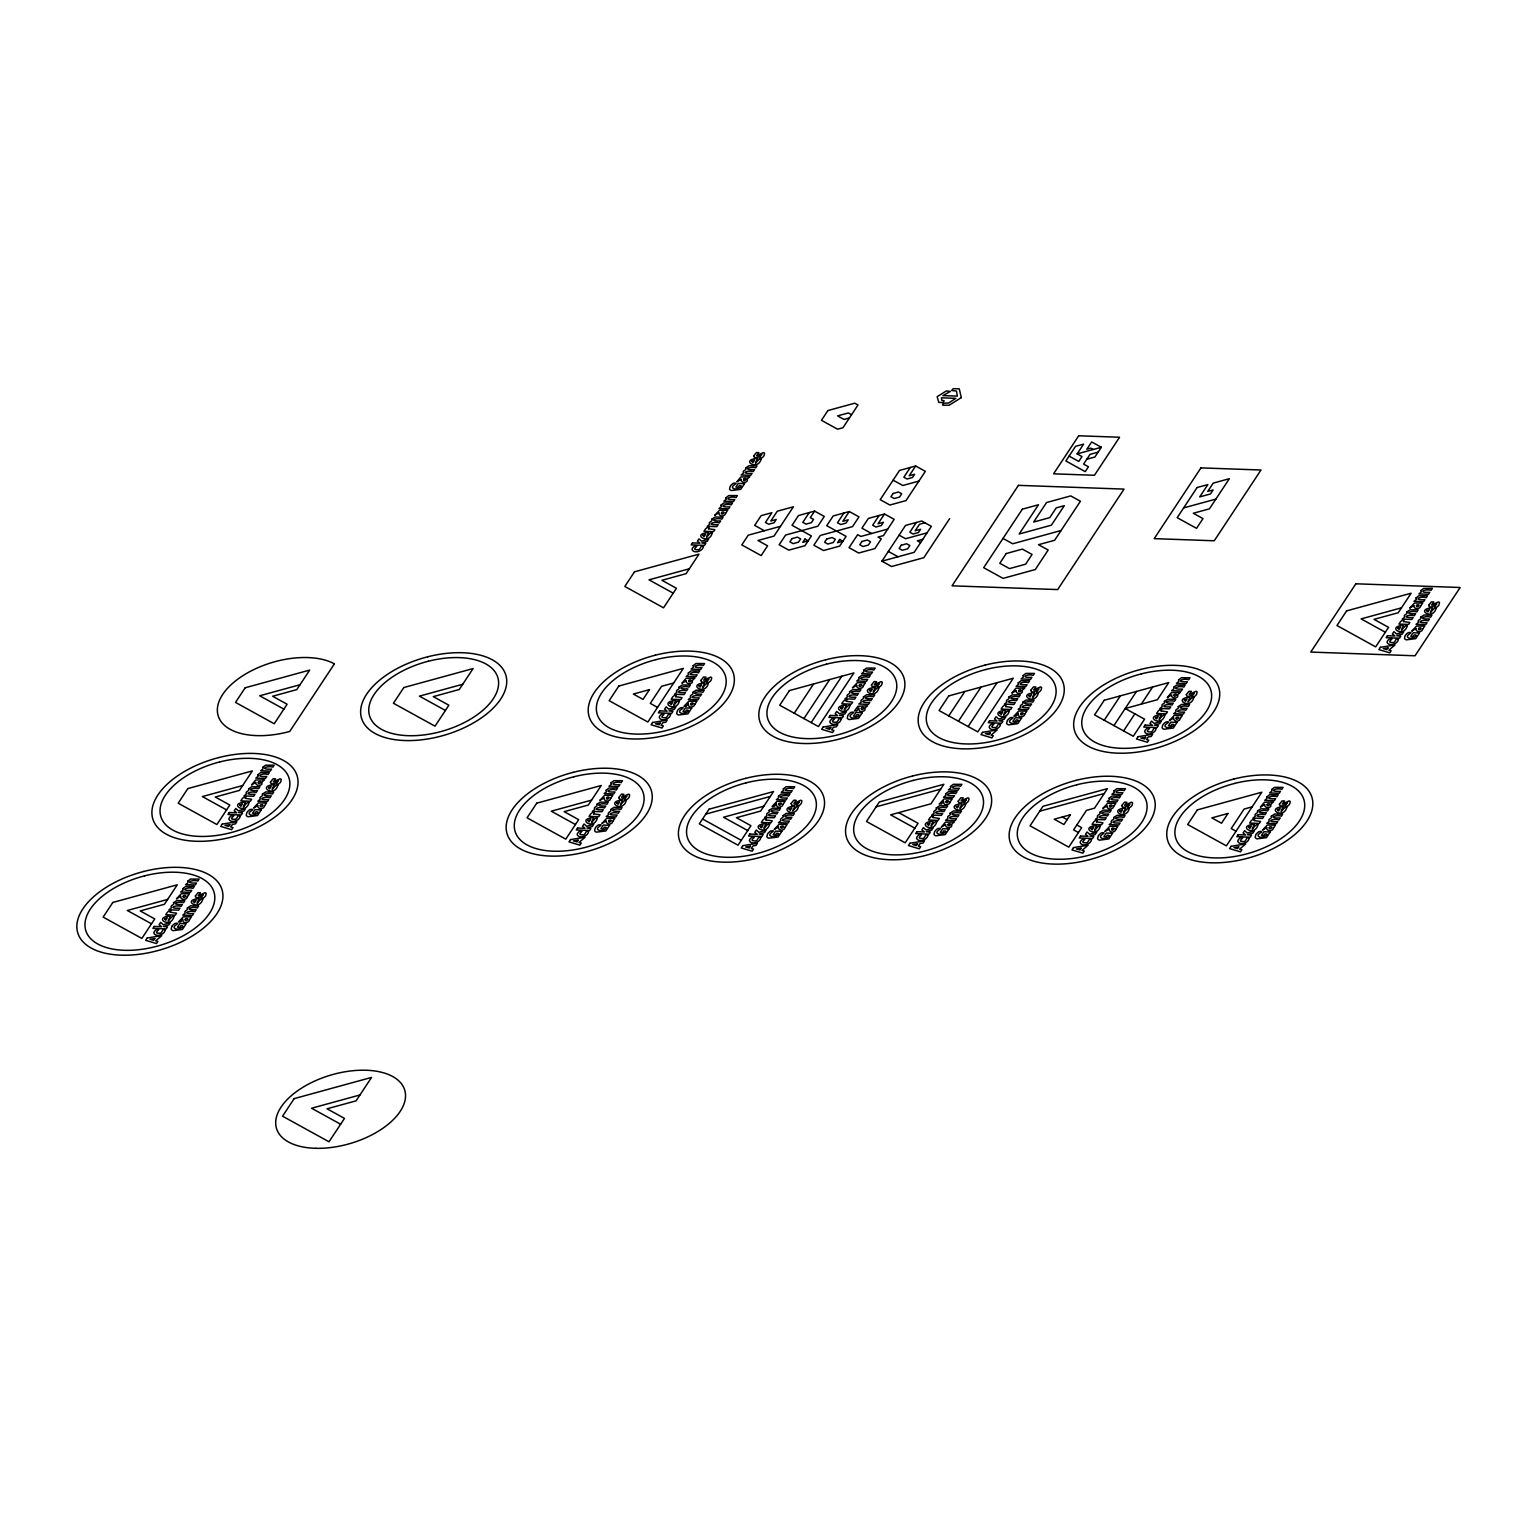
<?xml version="1.0" encoding="UTF-8"?>
<svg xmlns="http://www.w3.org/2000/svg" width="1537" height="1537" viewBox="0 0 1537 1537"><rect width="100%" height="100%" fill="white"/><g stroke="black" fill="none" stroke-linecap="round" stroke-linejoin="round"><path stroke-width="1.5" d="M171.837 926.446L171.164 929.04A6.571 3.497 -16.6 0 0 173.047 930.653L182.423 929.443L186.15 923.775L179.867 923.564L177.466 927.214L179.848 927.291L180.924 925.677C187.034 925.505 177.639 930.73 175.237 928.617C170.242 926.292 182.865 922.392 174.987 923.43A10.356 5.514 -16.6 0 0 171.837 926.446M809.25 512.59L802.794 522.349L806.022 524.117L811.402 522.657L813.553 519.391L810.326 517.623L814.61 511.11L824.293 516.451L817.857 526.211L785.599 535.049L779.144 544.79L788.827 550.131L804.946 545.712L811.402 535.952L792.035 525.289L798.491 515.529L814.61 511.11M843.928 512.993L837.492 522.753L840.72 524.52L846.08 523.06L848.232 519.813L842.852 521.274L849.308 511.533L858.991 516.855L852.535 526.615L820.297 535.452L813.841 545.212L823.525 550.534L839.644 546.115L846.099 536.375L826.733 525.692L833.188 515.952L849.308 511.533M910.307 467.459L903.852 477.219L907.08 479.006L912.459 477.527L914.611 474.28L909.232 475.759L915.668 465.999L925.351 471.34L906.004 500.601L889.885 505.02L880.201 499.679L899.548 470.418L915.668 465.999M879.126 515.471L872.67 525.231L875.898 527.018L881.277 525.539L883.429 522.292L878.05 523.752L884.505 514.011L894.169 519.333L883.429 535.606L878.05 537.066L881.277 538.853L874.841 548.594L858.703 553.013L849.039 547.691L857.627 534.684L860.854 536.451L887.733 529.093M881.911 561.178L905.543 525.423L921.681 521.005L931.364 526.326L914.169 552.34L881.911 561.178L891.594 566.519L923.852 557.681L949.635 518.661M916.302 522.465L909.846 532.225L913.074 534.011L918.454 532.532L920.605 529.285L915.226 530.745L919.529 524.251L924.909 522.772M794.245 713.226L813.573 683.965M803.928 718.567L829.711 679.546M811.19 722.563L841.796 676.242M1069.099 456.105L1078.763 461.446L1081.99 456.566L1077.149 453.895L1083.604 444.135L1075.535 446.345L1065.871 460.985L1085.218 471.648L1088.446 466.768L1083.604 464.097L1090.06 454.356L1098.129 452.147M1093.287 449.476L1090.867 448.132L1086.832 449.246L1091.673 441.926L1101.337 447.267L1094.901 457.027L1086.832 459.236M948.752 715.877L964.871 691.496M958.435 721.218L980.99 687.077M968.099 726.559L997.11 682.659M1104.238 720.238L1120.358 695.858M1113.922 725.579L1136.496 691.439M1123.605 730.92L1134.882 713.84M1141.338 704.1L1152.616 687.02M961.317 397.622L959.261 388.861L953.228 388.669L951.691 390.436L956.514 391.109L957.32 396.085L942.93 395.605L950.404 391.378L946.273 390.994L937.128 396.7L938.819 402.425L942.796 402.521L944.218 400.83L941.662 400.177L941.47 397.795L955.841 398.333L948.656 403.021L943.411 403.155L942.565 405.153L949.136 405.23L961.163 397.718M849.404 417.968L844.024 419.447L837.588 415.893L848.328 412.953L851.556 414.721M918.915 481.081L902.776 485.5L893.093 480.159M780.489 526.326L748.25 535.164L741.795 544.905L761.161 555.587L767.597 545.827L757.933 540.486L774.052 536.067L793.38 506.807L777.261 511.225L770.825 520.985L776.185 519.506L774.052 522.772L768.673 524.232L765.445 522.465L771.881 512.705L761.142 515.644L754.686 525.404L764.369 530.745M1077.149 453.895L1101.337 447.267M884.505 514.011L868.367 518.43L861.93 528.171L871.594 533.512M689.325 568.786L649.017 579.833L673.206 593.167M300.022 684.733L259.695 695.781L283.903 709.114M927.061 532.839L905.562 538.718L899.107 535.164M922.757 539.333L917.378 540.813L920.605 542.599M462.714 684.272L419.409 696.127L445.403 710.459M1061.068 530.515L1012.691 543.771L1003.027 538.43M1183.624 507.921L1215.882 499.083M242.692 785.522L202.384 796.569L226.573 809.903M673.648 683.004L661.563 686.309L650.285 703.389L657.529 707.385M167.629 899.433L127.302 910.48L151.51 923.814M591.572 800.143L551.245 811.19L575.453 824.524M1401.456 607.845L1361.129 618.892L1385.337 632.226M705.79 814.11L770.287 796.435M763.831 806.195L723.524 817.242L747.731 830.576M876.128 806.829L940.644 789.153M1039.723 811.19L1104.219 793.515M1252.155 806.848L1244.105 809.058L1231.214 828.558L1236.055 831.229M359.946 1094.978L311.569 1108.235L340.618 1124.239M743.793 482.58C737.433 480.044 745.618 476.854 736.857 481.83L740.93 476.912L749.806 476.797L747.501 478.718L747.136 481.158A3.132 1.652 -16.6 0 1 743.889 482.541M688.864 684.023C682.524 681.467 690.689 678.317 681.909 683.273L686.002 678.355L694.858 678.24L692.553 680.161L692.188 682.601A3.132 1.652 -16.6 0 1 688.941 684.003M1018.781 693.898C1012.422 691.362 1020.606 688.173 1011.826 693.129L1015.919 688.211L1024.795 688.115L1022.47 690.017L1022.105 692.476A3.132 1.652 -16.6 0 1 1018.858 693.859M1174.268 698.259C1167.947 695.704 1176.093 692.553 1167.332 697.51L1171.405 692.591L1180.282 692.476L1177.976 694.397L1177.611 696.837A3.132 1.652 -16.6 0 1 1174.364 698.221M861.508 711.612C856.858 711.9 860.739 703.562 856.993 710.766L854.553 710.862L857.953 706.251L867.521 705.829L865.197 707.731L864.831 710.19A3.132 1.652 -16.6 0 1 861.604 711.573M258.485 785.676C252.126 783.14 260.31 779.951 251.53 784.927L255.622 780.008L264.498 779.893L262.174 781.795L261.809 784.254A3.132 1.652 -16.6 0 1 258.581 785.638M1267.372 807.866C1261.012 805.33 1269.197 802.141 1260.417 807.117L1264.509 802.199L1273.385 802.083L1271.061 804.005L1270.696 806.445A3.132 1.652 -16.6 0 1 1267.468 807.828M948.252 827.847C941.912 825.292 950.077 822.141 941.297 827.098L945.389 822.18L954.246 822.064L951.941 823.986L951.576 826.426A3.132 1.652 -16.6 0 1 948.329 827.809M888.367 551.437L898.05 556.759M1062.298 816.992L1067.139 819.644M1076.822 824.985L1081.664 827.655L1068.772 847.156L1030.04 825.811L1042.951 806.31L1107.447 788.635L1094.555 808.155L1086.486 810.364L1073.594 829.865L1078.436 832.535M898.722 812.631L918.069 823.294L905.178 842.814L866.465 821.469L879.356 801.949L943.852 784.273L930.961 803.793L890.653 814.841L914.842 828.174M702.563 818.99L741.276 840.336M165.131 929.789C165.093 934.727 155.275 937.743 153.777 932.882A8.012 4.265 -16.6 0 1 155.237 930.5L156.505 929.482C163.018 928.06 152.297 933.113 158.484 933.209C163.076 934.496 161.366 928.079 165.131 929.789M240.195 815.878C240.175 820.835 230.339 823.832 228.84 818.971A8.012 4.265 -16.6 0 1 230.3 816.608L231.587 815.571C238.101 814.149 227.361 819.202 233.566 819.298C238.139 820.585 236.429 814.187 240.195 815.878M588.498 831.383C588.46 836.32 578.623 839.336 577.124 834.476A8.012 4.265 -16.6 0 1 578.584 832.093L579.872 831.075C586.385 829.653 575.645 834.706 581.851 834.802C586.423 836.09 584.713 829.673 588.498 831.383M670.574 714.244C670.555 719.182 660.718 722.198 659.219 717.337A8.012 4.265 -16.6 0 1 660.679 714.955L661.967 713.937C668.461 712.515 657.74 717.568 663.946 717.664C668.518 718.951 666.808 712.534 670.574 714.244M703.389 546.288C703.35 551.226 693.514 554.242 692.015 549.381A8.012 4.265 -16.6 0 1 693.475 546.999L694.762 545.981C701.275 544.559 690.555 549.612 696.741 549.708C701.314 550.995 699.604 544.578 703.389 546.288M760.757 837.434C760.738 842.372 750.901 845.388 749.403 840.528A8.012 4.265 -16.6 0 1 750.863 838.145L752.15 837.127C758.663 835.705 747.923 840.758 754.129 840.854C758.702 842.142 756.992 835.725 760.757 837.434M841.142 718.778C841.123 723.735 831.286 726.751 829.788 721.871A8.012 4.265 -16.6 0 1 831.248 719.508L832.535 718.471C839.048 717.049 828.309 722.121 834.514 722.198C839.087 723.504 837.377 717.087 841.142 718.778M927.887 835.033C927.868 839.97 918.031 842.987 916.532 838.126A8.012 4.265 -16.6 0 1 917.992 835.744L919.28 834.725C925.793 833.304 915.053 838.357 921.259 838.433C925.831 839.74 924.121 833.323 927.887 835.033M1000.491 724.1C1000.472 729.057 990.635 732.054 989.136 727.193A8.012 4.265 -16.6 0 1 990.596 724.83L991.884 723.793C998.397 722.371 987.657 727.424 993.863 727.52C998.435 728.807 996.725 722.409 1000.491 724.1M1091.481 839.375C1091.443 844.332 1081.606 847.348 1080.108 842.468A8.012 4.265 -16.6 0 1 1081.568 840.105L1082.855 839.068C1089.368 837.646 1078.628 842.718 1084.834 842.795C1089.406 844.101 1087.696 837.684 1091.481 839.375M1155.997 728.48C1155.958 733.418 1146.141 736.434 1144.623 731.554A8.012 4.265 -16.6 0 1 1146.102 729.191L1147.37 728.173C1153.884 726.751 1143.163 731.804 1149.349 731.881C1153.941 733.187 1152.212 726.77 1155.997 728.48M1249.081 838.068C1249.062 843.025 1239.225 846.042 1237.727 841.162A8.012 4.265 -16.6 0 1 1239.187 838.799L1240.474 837.761C1246.987 836.339 1236.248 841.411 1242.453 841.488C1247.026 842.795 1245.316 836.378 1249.081 838.068M1398.382 639.085C1398.343 644.022 1388.507 647.039 1387.008 642.178A8.012 4.265 -16.6 0 1 1388.468 639.795L1389.755 638.777C1396.268 637.355 1385.529 642.408 1391.734 642.504C1396.307 643.792 1394.597 637.394 1398.382 639.085M173.508 902.719C175.314 905.235 169.473 904.87 171.337 907.887L168.993 909.808L178.599 910.154L179.906 908.194C166.688 908.79 175.333 904.505 181.078 906.407L182.384 904.428C169.185 905.005 177.812 900.74 183.575 902.642L184.882 900.663L176.87 900.509L173.508 902.719M187.303 908.04C189.089 910.557 183.249 910.192 185.132 913.209L182.769 915.13L192.394 915.476L193.681 913.497C180.482 914.112 189.109 909.808 194.872 911.71L196.179 909.731C182.961 910.307 191.606 906.042 197.351 907.944L198.657 905.965L190.646 905.812L187.303 908.04M248.591 788.827C250.377 791.344 244.537 790.979 246.42 793.995L244.056 795.916L253.682 796.262L254.969 794.302C241.77 794.898 250.397 790.594 256.16 792.496L257.467 790.537C244.249 791.113 252.894 786.848 258.639 788.731L259.945 786.752L251.934 786.617L248.591 788.827M262.366 794.129C264.172 796.646 258.331 796.281 260.195 799.298L257.851 801.219L267.457 801.565L268.764 799.605C255.545 800.201 264.191 795.916 269.936 797.818L271.242 795.839C258.043 796.416 266.67 792.151 272.433 794.053L273.74 792.074L265.728 791.92L262.366 794.129M596.875 804.312C598.681 806.829 592.821 806.464 594.704 809.48L592.341 811.402L601.966 811.747L603.253 809.788C590.054 810.383 598.681 806.099 604.444 808.001L605.751 806.022C592.533 806.598 601.178 802.333 606.923 804.235L608.229 802.256L600.218 802.103L596.875 804.312M610.727 809.538C612.514 812.055 606.673 811.69 608.556 814.706L606.193 816.627L615.818 816.973L617.105 814.994C603.907 815.59 612.533 811.305 618.297 813.207L619.603 811.229C606.385 811.805 615.031 807.54 620.775 809.442L622.082 807.463L614.07 807.309L610.727 809.538M678.951 687.173C680.757 689.69 674.916 689.325 676.799 692.342L674.436 694.263L684.042 694.609L685.348 692.649C672.13 693.245 680.776 688.96 686.539 690.862L687.827 688.883C674.628 689.46 683.273 685.195 689.018 687.097L690.324 685.118L682.313 684.964L678.951 687.173M692.803 692.399C694.609 694.916 688.768 694.551 690.651 697.567L688.288 699.489L697.894 699.835L699.201 697.856C685.982 698.47 694.628 694.167 700.372 696.069L701.679 694.09C688.48 694.666 697.126 690.401 702.87 692.303L704.177 690.324L696.165 690.171L692.803 692.399M711.765 519.218C713.571 521.735 707.731 521.37 709.594 524.386L707.231 526.307L716.857 526.653L718.144 524.693C704.945 525.289 713.591 521.005 719.335 522.907L720.642 520.928C707.423 521.504 716.069 517.239 721.833 519.141L723.12 517.162L715.128 517.008L711.765 519.218M745.676 467.92C747.482 470.437 741.622 470.072 743.505 473.069L741.141 475.01L750.767 475.336L752.054 473.377C738.855 473.972 747.501 469.688 753.245 471.59L754.552 469.611C741.334 470.188 749.979 465.922 755.743 467.824L757.03 465.845L749.019 465.692L745.676 467.92M769.153 810.364C770.94 812.881 765.099 812.516 766.982 815.532L764.619 817.453L774.225 817.799L775.532 815.84C762.314 816.435 770.959 812.151 776.723 814.053L778.029 812.074C764.811 812.65 773.457 808.385 779.201 810.287L780.508 808.308L772.496 808.155L769.153 810.364M782.986 815.59C784.792 818.107 778.952 817.742 780.834 820.758L778.471 822.679L788.078 823.025L789.384 821.046C776.166 821.661 784.811 817.357 790.575 819.259L791.862 817.281C778.663 817.857 787.309 813.592 793.054 815.494L794.36 813.515L786.348 813.361L782.986 815.59M849.538 691.727C851.325 694.244 845.484 693.879 847.367 696.895L845.004 698.816L854.63 699.162L855.917 697.202C842.718 697.798 851.344 693.494 857.108 695.396L858.414 693.437C845.196 694.013 853.842 689.748 859.586 691.631L860.893 689.671L852.881 689.517L849.538 691.727M863.391 696.933C865.177 699.45 859.337 699.085 861.22 702.102L858.856 704.023L868.463 704.369L869.769 702.409C856.551 703.005 865.197 698.72 870.96 700.622L872.267 698.643C859.049 699.22 867.694 694.955 873.439 696.857L874.745 694.878L866.734 694.724L863.391 696.933M936.264 807.962C938.07 810.479 932.229 810.114 934.112 813.131L931.749 815.052L941.355 815.398L942.661 813.438C929.443 814.034 938.089 809.749 943.852 811.651L945.159 809.672C931.941 810.249 940.586 805.984 946.331 807.866L947.637 805.907L939.626 805.753L936.264 807.962M950.116 813.188C951.922 815.705 946.081 815.34 947.964 818.337L945.601 820.278L955.207 820.604L956.514 818.645C943.295 819.24 951.941 814.956 957.705 816.858L958.992 814.879C945.793 815.455 954.439 811.19 960.183 813.092L961.49 811.113L953.478 810.96L950.116 813.188M1008.868 697.049C1010.674 699.566 1004.833 699.201 1006.716 702.217L1004.353 704.138L1013.959 704.484L1015.265 702.524C1002.047 703.12 1010.693 698.816 1016.457 700.718L1017.763 698.739C1004.545 699.316 1013.19 695.07 1018.935 696.953L1020.241 694.974L1012.23 694.839L1008.868 697.049M1022.72 702.255C1024.526 704.772 1018.685 704.407 1020.568 707.423L1018.205 709.345L1027.811 709.691L1029.118 707.731C1015.899 708.326 1024.545 704.042 1030.309 705.944L1031.596 703.965C1018.397 704.542 1027.043 700.276 1032.787 702.159L1034.094 700.2L1026.082 700.046L1022.72 702.255M1099.858 812.324C1101.664 814.841 1095.804 814.476 1097.687 817.492L1095.324 819.413L1104.949 819.759L1106.237 817.799C1093.038 818.395 1101.683 814.091 1107.428 815.993L1108.734 814.034C1095.516 814.61 1104.162 810.345 1109.925 812.228L1111.213 810.268L1103.201 810.114L1099.858 812.324M1113.71 817.53C1115.516 820.047 1109.656 819.682 1111.539 822.698L1109.176 824.62L1118.802 824.966L1120.089 823.006C1106.89 823.601 1115.516 819.317 1121.28 821.219L1122.586 819.24C1109.368 819.817 1118.014 815.551 1123.758 817.453L1125.065 815.475L1117.053 815.321L1113.71 817.53M1164.374 701.41C1166.18 703.927 1160.339 703.562 1162.203 706.578L1159.859 708.499L1169.465 708.845L1170.752 706.886C1157.553 707.481 1166.199 703.197 1171.943 705.08L1173.25 703.12C1160.032 703.696 1168.677 699.431 1174.441 701.314L1175.747 699.354L1167.736 699.201L1164.374 701.41M1178.226 706.636C1180.032 709.153 1174.191 708.788 1176.055 711.785L1173.692 713.725L1183.317 714.052L1184.604 712.092C1171.405 712.688 1180.051 708.403 1185.795 710.305L1187.102 708.326C1173.884 708.903 1182.529 704.638 1188.293 706.54L1189.6 704.561L1181.588 704.407L1178.226 706.636M1257.477 811.017C1259.264 813.534 1253.423 813.169 1255.306 816.185L1252.943 818.107L1262.569 818.452L1263.856 816.493C1250.657 817.088 1259.283 812.785 1265.047 814.687L1266.354 812.727C1253.135 813.304 1261.781 809.038 1267.525 810.921L1268.832 808.962L1260.82 808.808L1257.477 811.017M1271.31 816.224C1273.116 818.741 1267.276 818.376 1269.159 821.392L1266.795 823.313L1276.402 823.659L1277.708 821.699C1264.49 822.295 1273.136 818.011 1278.899 819.913L1280.206 817.934C1266.988 818.51 1275.633 814.245 1281.378 816.147L1282.684 814.168L1274.673 814.014L1271.31 816.224M1406.758 612.033C1408.564 614.55 1402.724 614.185 1404.587 617.182L1402.224 619.123L1411.85 619.449L1413.137 617.49C1399.938 618.085 1408.584 613.801 1414.328 615.703L1415.635 613.724C1402.416 614.3 1411.062 610.035 1416.826 611.937L1418.113 609.958L1410.101 609.805L1406.758 612.033M1420.611 617.24C1422.417 619.757 1416.557 619.392 1418.44 622.408L1416.077 624.329L1425.702 624.675L1426.989 622.716C1413.79 623.311 1422.436 619.008 1428.18 620.91L1429.487 618.95C1416.269 619.526 1424.914 615.261 1430.659 617.144L1431.965 615.165L1423.954 615.031L1420.611 617.24M174.027 916.244C171.03 929.539 152.067 917.186 170.415 915.994C164.862 927.349 171.491 914.765 174.027 916.244M202.846 898.799C199.848 912.094 180.886 899.76 199.214 898.569C193.681 909.904 200.31 897.32 202.846 898.799M249.109 802.333C246.112 815.628 227.149 803.275 245.478 802.083C239.945 813.438 246.573 800.854 249.109 802.333M277.928 784.907C274.912 798.203 255.968 785.849 274.297 784.658C268.764 796.012 275.392 783.428 277.928 784.907M597.393 817.838C594.396 831.133 575.434 818.779 593.762 817.588C588.229 828.943 594.857 816.358 597.393 817.838M626.27 800.297C623.273 813.592 604.31 801.257 622.639 800.066C617.105 811.402 623.734 798.817 626.27 800.297M679.469 700.699C676.472 713.994 657.529 701.64 675.857 700.449C670.324 711.804 676.952 699.22 679.469 700.699M712.284 532.743C709.287 546.038 690.324 533.685 708.653 532.494C703.12 543.848 709.748 531.264 712.284 532.743M708.365 683.158C705.368 696.453 686.405 684.119 704.734 682.928C699.201 694.263 705.829 681.679 708.365 683.158M761.218 458.679C758.221 471.974 739.278 459.621 757.607 458.429C752.054 469.784 758.682 457.2 761.218 458.679M769.672 823.89C766.675 837.185 747.712 824.831 766.041 823.64C760.508 834.994 767.136 822.41 769.672 823.89M798.548 806.349C795.551 819.644 776.588 807.309 794.917 806.118C789.384 817.453 796.012 804.869 798.548 806.349M850.057 705.233C847.06 718.528 828.097 706.194 846.426 705.003C840.893 716.357 847.521 703.754 850.057 705.233M878.933 687.711C875.936 701.006 856.974 688.653 875.302 687.462C869.769 698.816 876.397 686.232 878.933 687.711M936.802 821.488C933.804 834.783 914.842 822.429 933.17 821.238C927.637 832.593 934.265 819.99 936.802 821.488M965.678 803.947C962.681 817.242 943.718 804.888 962.047 803.697C956.514 815.052 963.142 802.468 965.678 803.947M1009.406 710.555C1006.408 723.85 987.446 711.497 1005.774 710.305C1000.241 721.66 1006.869 709.076 1009.406 710.555M1038.282 693.033C1035.285 706.328 1016.322 693.975 1034.651 692.784C1029.118 704.138 1035.746 691.554 1038.282 693.033M1100.377 825.83C1097.38 839.125 1078.417 826.791 1096.746 825.6C1091.212 836.935 1097.841 824.351 1100.377 825.83M1129.253 808.308C1126.256 821.603 1107.293 809.25 1125.622 808.059C1120.089 819.413 1126.717 806.829 1129.253 808.308M1164.892 714.916C1161.895 728.231 1142.932 715.877 1161.261 714.686C1155.728 726.04 1162.356 713.437 1164.892 714.916M1193.769 697.395C1190.772 710.69 1171.828 698.336 1190.157 697.145C1184.604 708.499 1191.233 695.915 1193.769 697.395M1257.996 824.524C1254.999 837.819 1236.036 825.484 1254.365 824.293C1248.832 835.648 1255.46 823.044 1257.996 824.524M1286.872 807.002C1283.875 820.297 1264.913 807.943 1283.241 806.752C1277.708 818.107 1284.336 805.522 1286.872 807.002M1407.277 625.54C1404.28 638.835 1385.317 626.481 1403.646 625.29C1398.113 636.645 1404.741 624.06 1407.277 625.54M1436.154 607.999C1433.156 621.294 1414.194 608.959 1432.522 607.768C1426.989 619.123 1433.618 606.519 1436.154 607.999M195.353 896.071L196.083 897.627L198.235 897.8L203.48 894.63L200.809 898.011L203.345 898.108A9.491 5.034 -16.6 0 0 205.651 895.802L206.208 893.497A3.247 1.729 -16.6 0 0 205.036 892.69L198.177 895.84L200.463 892.766L198.042 892.67L195.353 896.071M270.435 782.16L271.146 783.716L273.317 783.908L278.562 780.738L275.872 784.12L278.408 784.197A9.491 5.034 -16.6 0 0 280.733 781.891L281.271 779.605A3.247 1.729 -16.6 0 0 280.099 778.798L273.24 781.949L275.546 778.856L273.106 778.779L270.435 782.16M618.777 797.549L619.507 799.125L621.659 799.298L626.904 796.128L624.233 799.509L626.769 799.605A9.491 5.034 -16.6 0 0 629.075 797.3L629.632 794.994A3.247 1.729 -16.6 0 0 628.46 794.187L621.601 797.338L623.888 794.264L621.467 794.168L618.777 797.549M700.872 680.43L701.602 681.986L703.754 682.159L708.999 678.989L706.328 682.37L708.864 682.466A9.491 5.034 -16.6 0 0 711.17 680.161L711.708 677.855A3.247 1.729 -16.6 0 0 710.555 677.048L703.696 680.199L705.983 677.125L703.543 677.029L700.872 680.43M753.745 455.932L754.456 457.488L756.607 457.68L761.852 454.51L759.182 457.892L761.718 457.988A9.491 5.034 -16.6 0 0 764.043 455.663L764.581 453.377A3.247 1.729 -16.6 0 0 763.409 452.57L756.55 455.72L758.836 452.646L756.415 452.55L753.745 455.932M791.055 803.62L791.786 805.177L793.937 805.35L799.182 802.18L796.608 805.407L799.048 805.657A9.491 5.034 -16.6 0 0 801.353 803.351L801.891 801.046A3.247 1.729 -16.6 0 0 800.739 800.239L793.88 803.39L796.166 800.316L793.726 800.22L791.055 803.62M871.441 684.964L872.171 686.52L874.322 686.712L879.567 683.542L876.897 686.924L879.433 687.02A9.491 5.034 -16.6 0 0 881.738 684.695L882.296 682.409A3.247 1.729 -16.6 0 0 881.124 681.602L874.265 684.753L876.551 681.679L874.13 681.583L871.441 684.964M958.185 801.2L958.915 802.756L961.067 802.948L966.312 799.778L963.737 803.006L966.177 803.255A9.491 5.034 -16.6 0 0 968.483 800.931L969.021 798.644A3.247 1.729 -16.6 0 0 967.868 797.837L961.009 800.988L963.296 797.914L960.856 797.818L958.185 801.2M1030.789 690.286L1031.519 691.842L1033.671 692.015L1038.916 688.864L1036.341 692.073L1038.781 692.322A9.491 5.034 -16.6 0 0 1041.087 690.017L1041.625 687.731A3.247 1.729 -16.6 0 0 1040.472 686.924L1033.613 690.075L1035.9 686.981L1033.46 686.905L1030.789 690.286M1121.76 805.561L1122.49 807.117L1124.642 807.309L1129.887 804.139L1127.332 807.348L1129.753 807.597A9.491 5.034 -16.6 0 0 1132.077 805.292L1132.615 803.006A3.247 1.729 -16.6 0 0 1131.443 802.199L1124.584 805.35L1126.871 802.256L1124.45 802.18L1121.76 805.561M1186.295 694.647L1187.006 696.203L1189.158 696.395L1194.403 693.225L1191.732 696.607L1194.268 696.703A9.491 5.034 -16.6 0 0 1196.593 694.378L1197.131 692.092A3.247 1.729 -16.6 0 0 1195.959 691.285L1189.1 694.436L1191.386 691.362L1188.966 691.266L1186.295 694.647M1279.38 804.254L1280.11 805.811L1282.261 806.003L1287.506 802.833L1284.836 806.214L1287.372 806.31A9.491 5.034 -16.6 0 0 1289.677 803.985L1290.235 801.699A3.247 1.729 -16.6 0 0 1289.063 800.892L1282.204 804.043L1284.49 800.969L1282.069 800.873L1279.38 804.254M1428.68 605.271L1429.391 606.827L1431.543 607L1436.788 603.83L1434.232 607.057L1436.653 607.307A9.491 5.034 -16.6 0 0 1438.978 605.002L1439.516 602.696A3.247 1.729 -16.6 0 0 1438.344 601.908L1431.485 605.059L1433.771 601.966L1431.35 601.889L1428.68 605.271M187.456 896.532L186.745 898.146A3.132 1.652 -16.6 0 1 183.499 899.548C176.928 897.416 185.381 893.612 176.467 898.818L181.27 893.689L189.416 893.785L187.456 896.532M189.474 919.664L188.763 921.278A3.132 1.652 -16.6 0 1 187.303 922.238A3.208 1.71 -16.6 0 1 185.42 922.7C180.79 922.988 184.651 914.649 180.905 921.873L178.465 921.95L183.287 916.82L191.433 916.917L189.474 919.664M264.537 805.753L263.826 807.386A3.132 1.652 -16.6 0 1 260.579 808.769C254.008 806.637 262.462 802.833 253.547 808.059L258.35 802.929L266.497 803.025L264.537 805.753M610.823 798.126L610.112 799.74A3.132 1.652 -16.6 0 1 606.865 801.142C600.275 799.009 608.748 795.205 599.814 800.412L604.637 795.282L612.783 795.378L610.823 798.126M612.898 821.142L612.187 822.775A3.132 1.652 -16.6 0 1 610.727 823.736A3.208 1.71 -16.6 0 1 608.844 824.197C602.485 821.661 610.669 818.472 601.889 823.448L606.712 818.318L614.858 818.414L612.898 821.142M694.974 704.023L694.263 705.637A3.132 1.652 -16.6 0 1 691.016 707.039C686.251 707.52 690.19 698.932 686.424 706.232L683.984 706.309L688.807 701.179L696.933 701.275L694.974 704.023M725.714 513.031L725.003 514.645A3.132 1.652 -16.6 0 1 721.756 516.048C715.166 513.915 723.639 510.111 714.724 515.318L719.527 510.188L727.673 510.284L725.714 513.031M783.101 804.178L782.371 805.791A3.132 1.652 -16.6 0 1 780.93 806.752A3.208 1.71 -16.6 0 1 779.048 807.213C774.417 807.501 778.279 799.163 774.533 806.387L772.093 806.464L776.915 801.334L785.061 801.43L783.101 804.178M785.176 827.213L784.446 828.827A3.132 1.652 -16.6 0 1 781.199 830.211C774.629 828.097 783.082 824.293 774.168 829.5L778.99 824.37L787.117 824.466L785.176 827.213M863.487 685.521L862.776 687.154A3.132 1.652 -16.6 0 1 859.529 688.538C852.939 686.424 861.392 682.62 852.478 687.827L857.3 682.697L865.446 682.793L863.487 685.521M950.231 801.757L949.501 803.39A3.132 1.652 -16.6 0 1 948.06 804.351A3.208 1.71 -16.6 0 1 946.177 804.812C941.547 805.081 945.409 796.762 941.662 803.966L939.222 804.062L944.045 798.933L952.191 799.029L950.231 801.757M1024.91 713.879L1024.18 715.493A3.132 1.652 -16.6 0 1 1020.933 716.895C1016.168 717.376 1020.107 708.788 1016.341 716.088L1013.901 716.165L1018.724 711.035L1026.85 711.151L1024.91 713.879M1113.806 806.118L1113.095 807.751A3.132 1.652 -16.6 0 1 1109.848 809.134C1103.259 807.002 1111.731 803.217 1102.817 808.424L1107.62 803.294L1115.766 803.39L1113.806 806.118M1115.881 829.154L1115.17 830.787A3.132 1.652 -16.6 0 1 1113.71 831.748A3.208 1.71 -16.6 0 1 1111.827 832.209C1105.487 829.653 1113.653 826.503 1104.872 831.459L1109.695 826.33L1117.841 826.426L1115.881 829.154M1180.397 718.24L1179.686 719.873A3.132 1.652 -16.6 0 1 1178.226 720.834A3.208 1.71 -16.6 0 1 1176.343 721.295C1169.984 718.759 1178.168 715.57 1169.407 720.546L1174.21 715.416L1182.356 715.512L1180.397 718.24M1273.501 827.847L1272.77 829.48A3.132 1.652 -16.6 0 1 1269.543 830.864C1262.953 828.731 1271.406 824.946 1262.492 830.153L1267.314 825.023L1275.46 825.119L1273.501 827.847M1420.707 605.828L1419.996 607.442A3.132 1.652 -16.6 0 1 1416.749 608.844C1410.159 606.712 1418.632 602.907 1409.717 608.114L1414.52 602.984L1422.666 603.08L1420.707 605.828M1422.782 628.864L1422.071 630.477A3.132 1.652 -16.6 0 1 1418.824 631.88C1412.234 629.747 1420.707 625.943 1411.773 631.15L1416.595 626.02L1424.741 626.116L1422.782 628.864M182.826 888.597L183.114 890.077L180.77 891.998L190.377 892.344L191.683 890.365C178.388 891.057 187.245 886.426 192.97 888.405L194.277 886.446L185.65 886.426L182.826 888.597M187.668 881.258L187.975 882.718L185.612 884.64L195.237 884.985L196.525 883.026C183.249 883.698 192.106 879.068 197.831 881.066L199.138 879.087L190.511 879.068L187.668 881.258M257.889 774.706L258.197 776.166L255.834 778.087L265.459 778.433L266.746 776.473C253.451 777.146 262.327 772.535 268.053 774.514L269.34 772.535L260.714 772.515L257.889 774.706M262.75 767.347L263.058 768.827L260.694 770.748L270.301 771.094L271.607 769.115C258.312 769.806 267.188 765.176 272.894 767.155L274.201 765.195L265.574 765.176L262.75 767.347M606.174 790.191L606.481 791.67L604.118 793.592L613.743 793.937L615.031 791.958C601.755 792.65 610.612 788.02 616.337 789.999L617.643 788.039L609.017 788.02L606.174 790.191M611.034 782.852L611.342 784.312L608.979 786.233L618.585 786.579L619.891 784.619C606.596 785.292 615.472 780.662 621.179 782.66L622.485 780.681L613.859 780.662L611.034 782.852M688.269 673.052L688.576 674.532L686.213 676.453L695.819 676.799L697.126 674.839C683.831 675.511 692.707 670.881 698.413 672.86L699.719 670.9L691.093 670.881L688.269 673.052M693.129 665.713L693.418 667.173L691.074 669.095L700.68 669.44L701.986 667.481C688.691 668.153 697.567 663.542 703.274 665.521L704.58 663.542L695.954 663.523L693.129 665.713M721.064 505.097L721.372 506.576L719.009 508.497L728.634 508.843L729.921 506.864C716.645 507.556 725.502 502.926 731.228 504.904L732.534 502.945L723.908 502.926L721.064 505.097M725.925 497.757L726.232 499.218L723.869 501.139L733.495 501.485L734.782 499.525C721.506 500.197 730.363 495.567 736.089 497.565L737.376 495.586L728.769 495.567L725.925 497.757M778.452 796.243L778.759 797.722L776.396 799.643L786.003 799.989L787.309 798.01C774.014 798.702 782.89 794.072 788.596 796.051L789.903 794.091L781.276 794.072L778.452 796.243M783.313 788.904L783.62 790.364L781.257 792.285L790.863 792.631L792.17 790.671C778.875 791.344 787.751 786.733 793.457 788.712L794.763 786.733L786.137 786.713L783.313 788.904M858.837 677.606L859.145 679.066L856.781 680.987L866.407 681.333L867.694 679.373C854.418 680.046 863.275 675.435 869.001 677.414L870.288 675.435L861.681 675.435L858.837 677.606M863.698 670.266L864.005 671.727L861.642 673.648L871.248 673.994L872.555 672.034C859.26 672.706 868.136 668.076 873.842 670.074L875.149 668.095L866.522 668.076L863.698 670.266M945.582 793.841L945.889 795.301L943.526 797.242L953.132 797.569L954.439 795.609C941.144 796.3 950.02 791.67 955.726 793.649L957.032 791.67L948.406 791.67L945.582 793.841M950.442 786.502L950.75 787.962L948.387 789.884L957.993 790.229L959.299 788.27C946.004 788.942 954.88 784.312 960.587 786.31L961.893 784.331L953.267 784.312L950.442 786.502M1018.186 682.928L1018.493 684.388L1016.13 686.309L1025.736 686.655L1027.043 684.695C1013.748 685.368 1022.624 680.757 1028.33 682.735L1029.636 680.757L1021.01 680.737L1018.186 682.928M1023.046 675.569L1023.354 677.048L1020.991 678.97L1030.597 679.316L1031.903 677.337C1018.608 678.028 1027.484 673.398 1033.191 675.377L1034.497 673.417L1025.871 673.398L1023.046 675.569M1109.157 798.203L1109.464 799.663L1107.101 801.584L1116.727 801.93L1118.014 799.97C1104.738 800.643 1113.595 796.032 1119.32 798.01L1120.627 796.032L1112 796.032L1109.157 798.203M1114.018 790.863L1114.325 792.323L1111.962 794.245L1121.587 794.591L1122.875 792.631C1109.58 793.303 1118.456 788.673 1124.181 790.652L1125.468 788.692L1116.861 788.673L1114.018 790.863M1173.692 687.289L1173.98 688.749L1171.636 690.689L1181.242 691.016L1182.529 689.056C1169.254 689.748 1178.111 685.118 1183.836 687.097L1185.142 685.118L1176.516 685.118L1173.692 687.289M1178.533 679.95L1178.841 681.41L1176.477 683.331L1186.103 683.677L1187.39 681.717C1174.114 682.39 1182.971 677.759 1188.697 679.757L1190.003 677.779L1181.377 677.759L1178.533 679.95M1266.776 796.896L1267.084 798.356L1264.72 800.277L1274.346 800.623L1275.633 798.664C1262.338 799.336 1271.214 794.725 1276.94 796.704L1278.227 794.725L1269.62 794.725L1266.776 796.896M1271.637 789.557L1271.944 791.017L1269.581 792.938L1279.187 793.284L1280.494 791.324C1267.199 791.997 1276.075 787.367 1281.781 789.365L1283.088 787.386L1274.461 787.367L1271.637 789.557M1416.057 597.912L1416.365 599.372L1414.002 601.294L1423.627 601.639L1424.914 599.68C1411.638 600.352 1420.495 595.722 1426.221 597.72L1427.527 595.741L1418.901 595.722L1416.057 597.912M1420.918 590.554L1421.225 592.014L1418.862 593.935L1428.488 594.281L1429.775 592.321C1416.499 592.994 1425.356 588.383 1431.081 590.362L1432.369 588.383L1423.762 588.383L1420.918 590.554M170.28 912.267L176.601 913.17L175.314 915.13L165.689 914.784L166.995 912.824C166.861 912.306 172.432 908.136 170.28 912.267M245.344 798.375L251.684 799.278L250.377 801.238L240.771 800.892L242.058 798.933C241.866 798.452 247.611 794.187 245.344 798.375M593.647 813.861L599.968 814.764L598.662 816.723L589.055 816.378L590.342 814.418C590.208 813.899 595.78 809.73 593.647 813.861M675.723 696.722L682.063 697.625L680.757 699.585L671.15 699.258L672.438 697.279C672.303 696.78 677.875 692.591 675.723 696.722M708.538 528.766L714.859 529.669L713.571 531.629L703.946 531.283L705.252 529.324C705.099 528.805 710.69 524.636 708.538 528.766M765.906 819.913L772.246 820.816L770.94 822.775L761.334 822.449L762.621 820.47C762.486 819.951 768.058 815.782 765.906 819.913M846.291 701.275L852.632 702.178L851.325 704.138L841.719 703.792L843.006 701.833C842.872 701.314 848.443 697.145 846.291 701.275M933.036 817.511L939.376 818.414L938.07 820.374L928.463 820.028L929.751 818.068C929.616 817.55 935.188 813.38 933.036 817.511M1005.64 706.597L1011.98 707.5L1010.674 709.46L1001.067 709.114L1002.355 707.154C1002.22 706.636 1007.792 702.467 1005.64 706.597M1096.63 821.872L1102.951 822.775L1101.664 824.735L1092.038 824.389L1093.345 822.429C1093.191 821.911 1098.763 817.742 1096.63 821.872M1161.146 710.959L1167.467 711.862L1166.18 713.821L1156.554 713.475L1157.861 711.516C1157.668 711.035 1163.413 706.77 1161.146 710.959M1254.23 820.566L1260.571 821.469L1259.264 823.429L1249.658 823.083L1250.945 821.123C1250.811 820.604 1256.382 816.435 1254.23 820.566M1403.531 621.582L1409.852 622.466L1408.564 624.425L1398.939 624.099L1400.245 622.139C1400.092 621.62 1405.683 617.432 1403.531 621.582M261.213 809.884L257.505 815.551L248.129 816.762A6.571 3.497 -16.6 0 1 246.227 815.129L246.9 812.535A10.356 5.514 -16.6 0 1 250.051 809.519C257.928 808.5 245.324 812.381 250.3 814.725C252.721 816.839 262.097 811.613 255.987 811.767L254.911 813.4L252.529 813.304L254.95 809.653L261.213 809.884M609.574 825.273L605.847 830.941L596.471 832.151A6.571 3.497 -16.6 0 1 594.588 830.537L595.261 827.943A10.356 5.514 -16.6 0 1 598.412 824.927C606.289 823.89 593.666 827.79 598.662 830.114C601.063 832.228 610.458 827.002 604.348 827.175L603.272 828.789L600.89 828.712L603.292 825.062L609.574 825.273M691.65 708.134L687.942 713.802L678.566 715.012A6.571 3.497 -16.6 0 1 676.664 713.399L677.337 710.805A10.356 5.514 -16.6 0 1 680.507 707.788C688.365 706.751 675.761 710.651 680.737 712.976C683.158 715.089 692.534 709.863 686.424 710.036L685.368 711.65L682.966 711.573L685.387 707.923L691.65 708.134M744.523 483.655L740.796 489.323L731.42 490.534A6.571 3.497 -16.6 0 1 729.537 488.92L730.209 486.326A10.356 5.514 -16.6 0 1 733.36 483.29C741.237 482.272 728.615 486.153 733.61 488.497C736.012 490.61 745.407 485.385 739.297 485.558L738.221 487.171L735.839 487.095L738.24 483.444L744.523 483.655M781.853 831.325L778.125 836.993L768.75 838.203A6.571 3.497 -16.6 0 1 766.848 836.589L767.539 833.995A10.356 5.514 -16.6 0 1 770.69 830.979C778.548 829.942 765.945 833.842 770.921 836.166C773.342 838.28 782.717 833.054 776.608 833.227L775.551 834.841L773.149 834.764L775.57 831.114L781.853 831.325M862.238 712.688L858.511 718.355L849.135 719.566A6.571 3.497 -16.6 0 1 847.233 717.952L847.924 715.339A10.356 5.514 -16.6 0 1 851.075 712.323C858.991 711.228 846.291 715.243 851.306 717.529C853.727 719.643 863.102 714.417 857.012 714.571L855.936 716.204L853.535 716.108L855.955 712.457L862.238 712.688M948.982 828.923L945.255 834.591L935.879 835.801A6.571 3.497 -16.6 0 1 933.977 834.188L934.669 831.594A10.356 5.514 -16.6 0 1 937.82 828.558C945.735 827.463 933.036 831.479 938.05 833.765C940.471 835.878 949.847 830.652 943.737 830.825L942.681 832.439L940.279 832.362L942.7 828.712L948.982 828.923M1021.586 718.01L1017.859 723.658L1008.483 724.888A6.571 3.497 -16.6 0 1 1006.581 723.255L1007.273 720.661A10.356 5.514 -16.6 0 1 1010.424 717.645C1018.282 716.626 1005.678 720.507 1010.654 722.851C1013.075 724.945 1022.451 719.739 1016.341 719.892L1015.285 721.525L1012.883 721.429L1015.304 717.779L1021.586 718.01M1112.557 833.285L1108.83 838.952L1099.455 840.163A6.571 3.497 -16.6 0 1 1097.572 838.549L1098.244 835.936A10.356 5.514 -16.6 0 1 1101.395 832.92C1109.272 831.901 1096.649 835.782 1101.645 838.126C1104.046 840.239 1113.441 835.014 1107.332 835.167L1106.256 836.8L1103.873 836.704L1106.275 833.054L1112.557 833.285M1177.073 722.371L1173.346 728.038L1163.97 729.249A6.571 3.497 -16.6 0 1 1162.087 727.635L1162.76 725.041A10.356 5.514 -16.6 0 1 1165.911 722.006C1173.788 720.987 1161.165 724.868 1166.16 727.212C1168.562 729.326 1177.957 724.1 1171.847 724.273L1170.771 725.887L1168.389 725.81L1170.791 722.159L1177.073 722.371M1270.177 831.978L1266.45 837.646L1257.074 838.856A6.571 3.497 -16.6 0 1 1255.172 837.242L1255.863 834.629A10.356 5.514 -16.6 0 1 1259.014 831.613C1266.872 830.595 1254.269 834.476 1259.245 836.82C1261.666 838.933 1271.041 833.707 1264.951 833.861L1263.875 835.494L1261.474 835.398L1263.894 831.748L1270.177 831.978M1419.458 632.994L1415.731 638.643L1406.355 639.853A6.571 3.497 -16.6 0 1 1404.472 638.239L1405.145 635.646A10.356 5.514 -16.6 0 1 1408.295 632.629C1416.173 631.592 1403.55 635.492 1408.545 637.817C1410.947 639.93 1420.342 634.704 1414.232 634.877L1413.156 636.491L1410.774 636.414L1413.175 632.764L1419.458 632.994M183.21 896.398C182.615 899.894 189.07 894.515 183.614 895.571L183.21 896.398M185.228 919.529C184.632 923.026 191.068 917.647 185.631 918.703L185.228 919.529M258.293 782.487C257.697 786.003 264.133 780.623 258.696 781.68L258.293 782.487M260.291 805.619C259.695 809.134 266.151 803.755 260.694 804.812L260.291 805.619M606.577 797.991C605.981 801.488 612.437 796.108 606.981 797.165L606.577 797.991M608.652 821.027C608.056 824.524 614.493 819.144 609.055 820.201L608.652 821.027M721.468 512.897C720.872 516.394 727.328 511.014 721.871 512.071L721.468 512.897M743.601 479.39C743.005 482.906 749.46 477.527 744.004 478.583L743.601 479.39M688.672 680.853C688.076 684.349 694.513 678.97 689.056 680.026L688.672 680.853M690.747 703.888C690.132 707.385 696.588 702.006 691.131 703.062L690.747 703.888M778.856 804.043C778.26 807.54 784.696 802.16 779.259 803.217L778.856 804.043M780.93 827.079C780.335 830.576 786.771 825.196 781.334 826.253L780.93 827.079M859.241 685.387C858.645 688.903 865.081 683.523 859.644 684.58L859.241 685.387M861.316 708.423C860.72 711.938 867.156 706.559 861.719 707.616L861.316 708.423M945.985 801.622C945.389 805.138 951.826 799.759 946.389 800.815L945.985 801.622M948.06 824.658C947.464 828.174 953.901 822.795 948.444 823.851L948.06 824.658M1018.589 690.709C1017.994 694.224 1024.43 688.845 1018.993 689.902L1018.589 690.709M1020.664 713.744C1020.068 717.26 1026.505 711.881 1021.048 712.937L1020.664 713.744M1109.56 805.984C1108.965 809.499 1115.42 804.12 1109.964 805.177L1109.56 805.984M1111.635 829.019C1111.04 832.535 1117.495 827.156 1112.039 828.212L1111.635 829.019M1174.076 695.07C1173.48 698.586 1179.936 693.206 1174.479 694.263L1174.076 695.07M1176.151 718.106C1175.555 721.621 1182.011 716.242 1176.554 717.299L1176.151 718.106M1267.18 804.677C1266.584 808.193 1273.02 802.814 1267.583 803.87L1267.18 804.677M1269.255 827.713C1268.659 831.229 1275.095 825.849 1269.658 826.906L1269.255 827.713M1416.461 605.693C1415.865 609.19 1422.321 603.83 1416.864 604.886L1416.461 605.693M1418.536 628.729C1417.94 632.226 1424.396 626.846 1418.939 627.903L1418.536 628.729M164.632 918.915L165.746 920.24L167.322 917.858L164.632 918.915M193.451 901.489L194.565 902.795L196.14 900.432L193.451 901.489M239.714 805.023L240.829 806.329L242.385 803.966L239.714 805.023M268.533 787.578L269.647 788.904L271.204 786.521L268.533 787.578M587.999 820.508L589.113 821.834L590.688 819.452L587.999 820.508M702.889 535.414L704.004 536.74L705.579 534.357L702.889 535.414M751.824 461.369L752.938 462.675L754.513 460.312L751.824 461.369M616.875 802.986L617.989 804.293L619.565 801.93L616.875 802.986M670.094 703.37L671.208 704.695L672.764 702.313L670.094 703.37M698.97 685.848L700.084 687.154L701.66 684.791L698.97 685.848M760.277 826.56L761.391 827.886L762.948 825.503L760.277 826.56M789.153 809.038L790.268 810.345L791.843 807.982L789.153 809.038M840.662 707.923L841.776 709.229L843.333 706.866L840.662 707.923M869.539 690.382L870.653 691.708L872.228 689.345L869.539 690.382M927.407 824.159L928.521 825.484L930.077 823.102L927.407 824.159M956.283 806.618L957.397 807.943L958.973 805.58L956.283 806.618M1000.011 713.245L1001.125 714.551L1002.681 712.188L1000.011 713.245M1028.887 695.704L1030.001 697.029L1031.577 694.647L1028.887 695.704M1090.982 828.52L1092.096 829.826L1093.672 827.463L1090.982 828.52M1155.497 717.606L1156.612 718.932L1158.187 716.549L1155.497 717.606M1119.858 810.979L1120.973 812.304L1122.548 809.941L1119.858 810.979M1184.374 700.065L1185.507 701.391L1187.064 699.028L1184.374 700.065M1248.601 827.213L1249.715 828.52L1251.272 826.157L1248.601 827.213M1277.478 809.672L1278.592 810.998L1280.167 808.635L1277.478 809.672M1397.882 628.21L1398.997 629.536L1400.572 627.154L1397.882 628.21M1426.759 610.689L1427.873 611.995L1429.448 609.632L1426.759 610.689M245.19 687.769L235.507 702.409L274.22 723.754L287.112 704.234L272.606 696.242L296.795 689.613L309.686 670.094L245.19 687.769M112.797 902.469L103.133 917.109L141.846 938.435L154.737 918.934L140.213 910.922L164.401 904.294L177.293 884.793L112.797 902.469M187.86 788.577L178.196 803.198L216.909 824.543L229.801 805.042L215.276 797.031L239.465 790.402L252.356 770.902L187.86 788.577M229.282 812.535L227.976 814.495L241.309 814.975L242.596 813.015L238.619 812.554L243.922 810.998L245.478 808.673L238.427 810.844L235.757 808.481L234.22 810.806L236.756 812.804L229.282 812.535M154.2 926.427L152.912 928.386L166.227 928.867L167.533 926.907L163.537 926.465L168.859 924.909L170.396 922.565L163.364 924.736L160.674 922.392L159.137 924.698L161.673 926.696L154.2 926.427M147.149 938.012L145.631 940.298L156.524 943.564L157.908 941.47L155.66 940.855L161.75 935.649L147.149 938.012M222.212 824.101L220.713 826.387L231.587 829.673L232.99 827.559L230.723 826.944L232.452 824.332L235.411 823.909L236.832 821.738L222.212 824.101M334.394 663.869L289.744 731.42L287.63 731.996A66.917 35.562 -16.6 0 1 222.692 694.455A66.917 35.562 -16.6 0 1 333.106 663.177L334.394 663.869M229.839 824.697L228.725 826.406L225.074 825.407L229.839 824.697M154.776 938.607L153.642 940.317L150.011 939.299L154.776 938.607M403.828 687.539L393.434 703.254L435.029 726.175L448.862 705.214L433.28 696.626L459.256 689.498L473.108 668.557L403.828 687.539M634.493 571.822L624.829 586.462L663.542 607.807L676.434 588.287L661.928 580.294L686.098 573.666L698.989 554.146L634.493 571.822M294.163 1098.628L282.558 1116.189L329.014 1141.799L344.48 1118.398L327.054 1108.792L356.084 1100.838L371.551 1077.418L294.163 1098.628M692.457 542.926L691.17 544.886L704.484 545.366L705.79 543.406L701.794 542.964L707.116 541.408L708.653 539.064L701.621 541.235L698.932 538.891L697.395 541.197L699.931 543.195L692.457 542.926M536.74 803.179L527.057 817.818L565.77 839.164L578.661 819.644L564.156 811.651L588.344 805.023L601.236 785.503L536.74 803.179M618.815 686.04L609.152 700.68L647.865 722.025L683.331 668.364L618.815 686.04M827.905 410.552L821.45 420.312L837.588 429.207L842.968 427.728L857.992 404.98L854.783 403.194L827.905 410.552M649.459 689.633L643.023 699.393L633.34 694.052L649.459 689.633M577.566 828.02L576.279 829.98L589.593 830.46L590.88 828.501L586.903 828.059L592.225 826.503L593.762 824.159L586.731 826.33L584.041 823.986L582.504 826.291L585.04 828.289L577.566 828.02M570.515 839.605L568.997 841.892L579.872 845.158L581.274 843.064L579.007 842.449L585.117 837.242L570.515 839.605M659.661 710.882L658.355 712.861L671.688 713.322L672.975 711.362L668.998 710.92L674.301 709.364L675.838 707.02L668.806 709.191L666.117 706.847L664.599 709.153L667.116 711.151L659.661 710.882M652.591 722.467L651.092 724.753L661.967 728.019L663.35 725.925L661.102 725.31L662.831 722.678L665.79 722.256L667.212 720.104L652.591 722.467M578.123 840.201L577.009 841.911L573.359 840.893L578.123 840.201M660.218 723.062L659.085 724.772L655.454 723.773L660.218 723.062M792.055 538.603L789.903 541.85L793.13 543.637L798.51 542.158L800.643 538.911L797.434 537.124L792.055 538.603M804.946 539.064L802.794 542.311L808.174 540.832L804.946 539.064M826.733 539.007L824.6 542.254L827.828 544.04L833.188 542.561L835.34 539.314L832.113 537.527L826.733 539.007M839.644 539.468L837.492 542.715L842.872 541.255L839.644 539.468M893.112 493.473L890.96 496.739L894.188 498.507L899.568 497.047L901.7 493.78L898.492 492.013L893.112 493.473M861.93 541.485L859.779 544.732L863.006 546.519L868.386 545.039L870.538 541.793L867.31 540.025L861.93 541.485M708.999 809.23L699.335 823.87L738.048 845.216L750.94 825.696L736.434 817.703L760.623 811.075L773.514 791.555L708.999 809.23M789.403 690.593L779.72 705.233L818.433 726.559L853.9 672.918L789.403 690.593M901.258 545.232L899.107 548.478L902.334 550.265L907.714 548.786L909.866 545.539L906.638 543.752L901.258 545.232M749.845 834.072L748.538 836.051L761.872 836.512L763.159 834.553L759.182 834.111L764.485 832.554L766.041 830.211L758.99 832.382L756.319 830.038L754.782 832.343L757.299 834.341L749.845 834.072M742.774 845.657L741.276 847.944L752.15 851.21L753.553 849.116L751.286 848.501L753.015 845.869L755.973 845.446L757.395 843.294L742.774 845.657M830.23 715.435L828.923 717.395L842.257 717.875L843.544 715.915L839.567 715.454L844.87 713.898L846.426 711.573L839.394 713.744L836.704 711.4L835.167 713.706L837.703 715.704L830.23 715.435M823.16 727.02L821.661 729.307L832.535 732.573L833.938 730.478L831.671 729.864L833.4 727.232L836.359 726.809L837.78 724.638L823.16 727.02M750.402 846.253L749.268 847.963L745.637 846.964L750.402 846.253M830.787 727.616L829.673 729.307L826.022 728.307L830.787 727.616M1018.435 485.346L952.037 585.828L1057.667 589.574L1124.047 489.112L1018.435 485.346M1022.355 509.17L983.68 567.691L1003.046 578.373L1035.285 569.535L1048.176 550.015L1038.512 544.694L1054.632 540.275L1080.415 501.254L1070.732 495.913L1046.543 502.541L1033.652 522.042L1049.771 517.623L1056.226 507.882L1064.296 505.673L1051.404 525.174L1019.146 534.011L1038.493 504.751L1022.355 509.17M1078.705 435.778L1053.575 473.819L1094.44 475.279L1119.57 437.238L1078.705 435.778M1006.255 553.531L999.799 563.272L1009.482 568.613L1025.621 564.194L1032.057 554.434L1022.374 549.112L1006.255 553.531M948.732 695.915L939.069 710.536L977.782 731.881L1013.248 678.24L948.732 695.915M989.578 720.757L988.272 722.717L1001.605 723.197L1002.892 721.237L998.916 720.776L1004.218 719.22L1005.774 716.895L998.723 719.066L996.034 716.703L994.516 719.028L997.033 721.026L989.578 720.757M982.508 732.323L981.009 734.609L991.884 737.894L993.286 735.781L991.019 735.166L997.129 729.96L982.508 732.323M916.974 831.671L915.668 833.63L929.001 834.111L930.288 832.151L926.311 831.69L931.614 830.134L933.17 827.809L926.119 829.98L923.43 827.636L921.912 829.942L924.429 831.94L916.974 831.671M909.904 843.256L908.405 845.542L919.28 848.808L920.682 846.714L918.415 846.099L920.144 843.467L923.103 843.044L924.525 840.873L909.904 843.256M990.135 732.918L989.002 734.628L985.371 733.629L990.135 732.918M917.531 843.851L916.398 845.561L912.767 844.543L917.531 843.851M1200.954 467.882L1154.21 538.642L1214.249 540.774L1260.993 470.015L1200.954 467.882M1197.092 487.536L1177.188 517.681L1196.535 528.344L1202.991 518.603L1193.308 513.262L1209.427 508.843L1229.35 478.699L1213.231 483.118L1207.736 491.417L1213.116 489.938L1210.445 493.973L1199.705 496.912L1207.851 484.597L1197.092 487.536M1104.238 700.276L1094.575 714.916L1133.288 736.261L1144.565 719.182L1125.199 708.519L1157.457 699.681L1168.735 682.601L1104.238 700.276M1070.367 814.783L1063.911 824.524L1054.228 819.202L1070.367 814.783M1145.065 725.118L1143.778 727.078L1157.092 727.558L1158.398 725.598L1154.402 725.137L1159.724 723.581L1161.261 721.256L1154.229 723.427L1151.54 721.084L1150.003 723.389L1152.539 725.387L1145.065 725.118M1138.014 736.703L1136.496 738.99L1147.39 742.256L1148.773 740.162L1146.506 739.547L1148.254 736.915L1151.194 736.492L1152.616 734.321L1138.014 736.703M1080.549 836.032L1079.262 837.992L1092.576 838.472L1093.883 836.512L1089.887 836.051L1095.209 834.495L1096.746 832.17L1089.714 834.341L1087.024 831.997L1085.487 834.303L1088.023 836.301L1080.549 836.032M1145.641 737.299L1144.508 738.99L1140.857 737.991L1145.641 737.299M1073.498 847.598L1071.981 849.903L1082.855 853.169L1084.257 851.056L1081.99 850.441L1088.1 845.235L1073.498 847.598M1081.107 848.213L1079.992 849.903L1076.342 848.904L1081.107 848.213M1197.342 809.884L1187.659 824.524L1226.372 845.85L1261.839 792.208L1197.342 809.884M1355.865 583.791L1310.734 652.072L1415.02 655.78L1460.15 587.499L1355.865 583.791M1346.623 610.881L1336.959 625.521L1375.673 646.866L1388.564 627.365L1374.04 619.353L1398.228 612.725L1411.12 593.224L1346.623 610.881M1227.967 813.476L1221.531 823.217L1211.848 817.895L1227.967 813.476M1238.169 834.725L1236.862 836.685L1250.196 837.165L1251.483 835.206L1247.506 834.745L1252.809 833.188L1254.365 830.864L1247.314 833.035L1244.643 830.691L1243.106 832.996L1245.642 834.994L1238.169 834.725M1231.099 846.311L1229.6 848.597L1240.474 851.863L1241.877 849.769L1239.61 849.154L1245.719 843.928L1231.099 846.311M1238.726 846.906L1237.612 848.597L1233.961 847.598L1238.726 846.906M1387.45 635.742L1386.163 637.701L1399.477 638.162L1400.783 636.203L1396.787 635.761L1402.109 634.205L1403.646 631.861L1396.614 634.032L1393.925 631.688L1392.388 634.012L1394.924 635.991L1387.45 635.742M1380.399 647.308L1378.881 649.594L1389.775 652.86L1391.158 650.766L1388.891 650.151L1395 644.944L1380.399 647.308M1388.007 647.903L1386.893 649.613L1383.242 648.614L1388.007 647.903M427.67 656.799L424.097 657.759A75.294 40 -16.6 0 0 374.336 733.072L376.488 734.225A75.294 40 -16.6 0 0 500.716 699.028A75.294 40 -16.6 0 0 427.67 656.799M428.323 661.237L425.173 662.082A66.917 35.562 -16.6 0 0 380.926 729.018L382.847 730.056A66.917 35.562 -16.6 0 0 493.281 698.759A66.917 35.562 -16.6 0 0 428.323 661.237M218.946 757.53L215.372 758.49A75.294 40 -16.6 0 0 165.612 833.803L167.783 834.956A75.294 40 -16.6 0 0 292.011 799.759A75.294 40 -16.6 0 0 218.946 757.53M219.618 761.968L216.448 762.813A66.917 35.562 -16.6 0 0 172.202 829.749L174.123 830.787A66.917 35.562 -16.6 0 0 284.556 799.49A66.917 35.562 -16.6 0 0 219.618 761.968M655.262 655.204L651.688 656.165A75.294 40 -16.6 0 0 601.928 731.478L604.099 732.63A75.294 40 -16.6 0 0 728.327 697.433A75.294 40 -16.6 0 0 655.262 655.204M655.934 659.642L652.764 660.487A66.917 35.562 -16.6 0 0 608.537 727.424L610.458 728.461A66.917 35.562 -16.6 0 0 720.872 697.164A66.917 35.562 -16.6 0 0 655.934 659.642M825.83 659.757L822.276 660.718A75.294 40 -16.6 0 0 772.515 736.012L774.667 737.184A75.294 40 -16.6 0 0 898.895 701.967A75.294 40 -16.6 0 0 825.83 659.757M826.503 664.176L823.332 665.041A66.917 35.562 -16.6 0 0 779.105 731.958L781.027 732.995A66.917 35.562 -16.6 0 0 891.441 701.717A66.917 35.562 -16.6 0 0 826.503 664.176M143.863 871.441L140.309 872.401A75.294 40 -16.6 0 0 90.549 947.695L92.7 948.867A75.294 40 -16.6 0 0 216.928 913.65A75.294 40 -16.6 0 0 143.863 871.441M144.536 875.859L141.366 876.724A66.917 35.562 -16.6 0 0 97.138 943.66L99.06 944.679A66.917 35.562 -16.6 0 0 209.474 913.401A66.917 35.562 -16.6 0 0 144.536 875.859M573.167 772.342L569.612 773.303A75.294 40 -16.6 0 0 519.852 848.597L522.004 849.769A75.294 40 -16.6 0 0 646.232 814.572A75.294 40 -16.6 0 0 573.167 772.342M985.179 665.079L981.624 666.04A75.294 40 -16.6 0 0 931.845 741.334L934.016 742.505A75.294 40 -16.6 0 0 1058.244 707.289A75.294 40 -16.6 0 0 985.179 665.079M573.839 776.781L570.669 777.626A66.917 35.562 -16.6 0 0 526.442 844.562L528.363 845.6A66.917 35.562 -16.6 0 0 638.777 814.303A66.917 35.562 -16.6 0 0 573.839 776.781M985.851 669.498L982.681 670.343A66.917 35.562 -16.6 0 0 938.454 737.28L940.375 738.317A66.917 35.562 -16.6 0 0 1050.789 707.02A66.917 35.562 -16.6 0 0 985.851 669.498M1140.685 669.44L1137.111 670.401A75.294 40 -16.6 0 0 1087.351 745.695L1089.502 746.867A75.294 40 -16.6 0 0 1213.73 711.65A75.294 40 -16.6 0 0 1140.685 669.44M745.445 778.394L741.891 779.355A75.294 40 -16.6 0 0 692.111 854.668L694.282 855.821A75.294 40 -16.6 0 0 818.51 820.624A75.294 40 -16.6 0 0 745.445 778.394M1141.338 673.859L1138.168 674.724A66.917 35.562 -16.6 0 0 1093.941 741.66L1095.862 742.678A66.917 35.562 -16.6 0 0 1206.295 711.4A66.917 35.562 -16.6 0 0 1141.338 673.859M746.117 782.833L742.947 783.678A66.917 35.562 -16.6 0 0 698.72 850.614L700.641 851.652A66.917 35.562 -16.6 0 0 811.056 820.355A66.917 35.562 -16.6 0 0 746.117 782.833M912.575 775.993L909.02 776.953A75.294 40 -16.6 0 0 859.241 852.247L861.412 853.419A75.294 40 -16.6 0 0 985.64 818.203A75.294 40 -16.6 0 0 912.575 775.993M913.247 780.412L910.077 781.276A66.917 35.562 -16.6 0 0 865.85 848.213L867.771 849.231A66.917 35.562 -16.6 0 0 978.185 817.953A66.917 35.562 -16.6 0 0 913.247 780.412M1076.15 780.354L1072.595 781.315A75.294 40 -16.6 0 0 1022.835 856.609L1024.987 857.78A75.294 40 -16.6 0 0 1149.215 822.564A75.294 40 -16.6 0 0 1076.15 780.354M1076.822 784.773L1073.652 785.638A66.917 35.562 -16.6 0 0 1029.425 852.555L1031.346 853.592A66.917 35.562 -16.6 0 0 1141.76 822.295A66.917 35.562 -16.6 0 0 1076.822 784.773M1233.769 779.048L1230.215 780.008A75.294 40 -16.6 0 0 1180.435 855.302L1182.606 856.474A75.294 40 -16.6 0 0 1306.834 821.258A75.294 40 -16.6 0 0 1233.769 779.048M1234.442 783.467L1231.271 784.331A66.917 35.562 -16.6 0 0 1187.044 851.248L1188.966 852.286A66.917 35.562 -16.6 0 0 1299.38 821.008A66.917 35.562 -16.6 0 0 1234.442 783.467M315.796 1148.312A66.917 35.562 -16.6 0 0 404.98 1091.039A66.917 35.562 -16.6 0 0 301.041 1088.465A66.917 35.562 -16.6 0 0 315.796 1148.312"/></g></svg>
